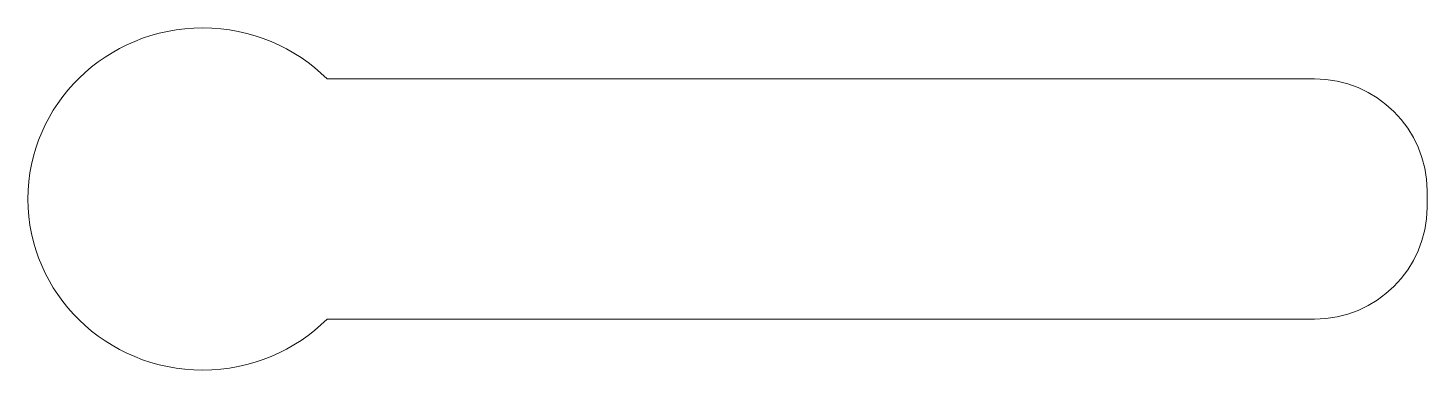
# Model space of a CAD drawing. Header units: millimetres. Extents: x 13.7 to 54.5, y -1.7 to 8.3.
import ezdxf

# ---------------------------------------------------------------- set-up
doc = ezdxf.new("R2010")
doc.units = ezdxf.units.MM
doc.header["$MEASUREMENT"] = 0
doc.layers.add('Layer 1', color=7, linetype='Continuous')

msp = doc.modelspace()

# ---------------------------------------------------------------- linework, layer by layer
at = {"layer": 'Layer 1', "color": 1, "lineweight": 20}
msp.add_open_spline([(51.2586, 6.8447), (51.2586, 6.8447), (22.4474, 6.8447), (22.4474, 6.8447), (21.5229, 7.7625), (20.2392, 8.3315), (18.8197, 8.3315), (16.0036, 8.3315), (13.7207, 6.0929), (13.7207, 3.3315), (13.7207, 0.5701), (16.0036, -1.6685), (18.8197, -1.6685), (20.2391, -1.6685), (21.5229, -1.0996), (22.4473, -0.1818), (22.4473, -0.1818), (51.2586, -0.1818), (51.2586, -0.1818), (53.0638, -0.1818), (54.5407, 1.2885), (54.5407, 3.0854), (54.5407, 3.0854), (54.5407, 3.5775), (54.5407, 3.5775), (54.5407, 5.3745), (53.0638, 6.8447), (51.2586, 6.8447)], degree=3, knots=[0, 0, 0, 0, 0.1111111, 0.1111111, 0.1111111, 0.2222222, 0.2222222, 0.2222222, 0.3333333, 0.3333333, 0.3333333, 0.4444444, 0.4444444, 0.4444444, 0.5555556, 0.5555556, 0.5555556, 0.6666667, 0.6666667, 0.6666667, 0.7777778, 0.7777778, 0.7777778, 0.8888889, 0.8888889, 0.8888889, 1, 1, 1, 1], dxfattribs=at)

doc.saveas('drawing.dxf')
